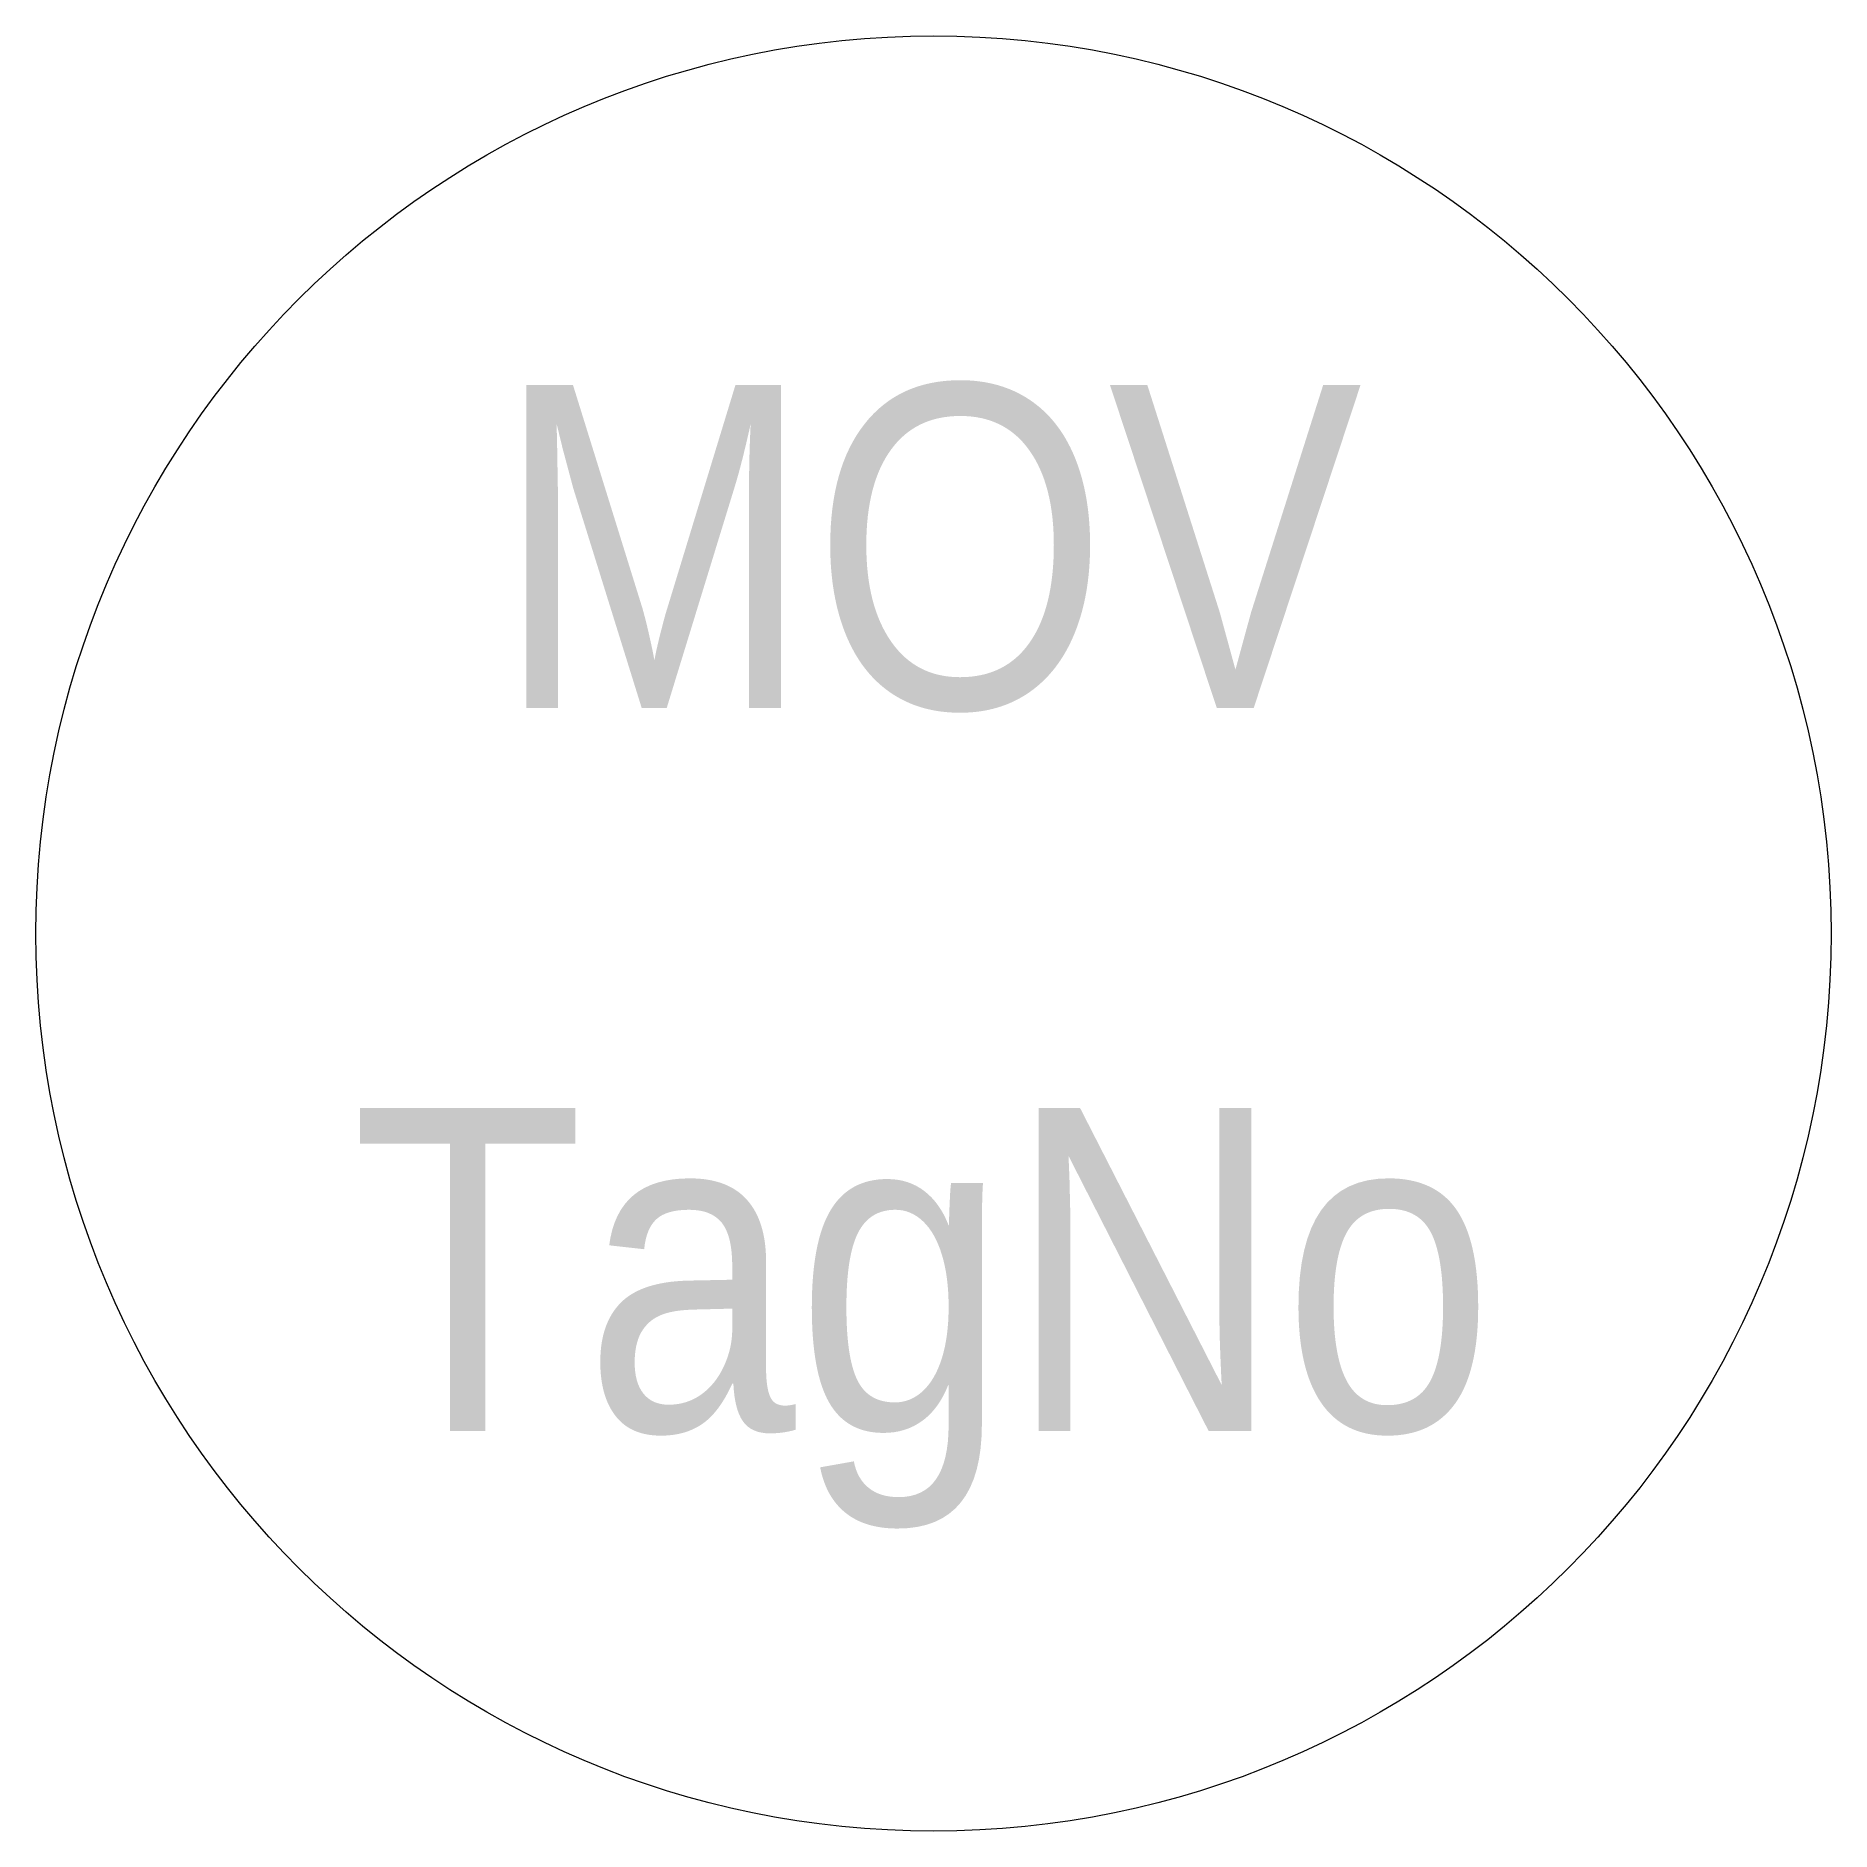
# Model space of a CAD drawing. Header units: inches. Extents: x 0 to 0.014, y 0 to 0.014.
import ezdxf

# ---------------------------------------------------------------- set-up
doc = ezdxf.new("R2010")
doc.units = ezdxf.units.IN
doc.header["$MEASUREMENT"] = 0
doc.layers.add('Level 10', color=9, linetype='Continuous', lineweight=0, true_color=0xc8c8c8)
doc.styles.add('Styledgn000', font='dgn000.shx')

msp = doc.modelspace()

# ---------------------------------------------------------------- linework, layer by layer
at = {"layer": 'Level 10', "color": 112, "linetype": 'Continuous', "lineweight": 13, "true_color": 0x00ca5c}
msp.add_circle((0.006951, 0.007035), 0.007, dxfattribs=at)

# ---------------------------------------------------------------- texts
at = {"layer": 'Level 10', "color": 9, "linetype": 'Continuous', "lineweight": 13, "true_color": 0xc8c8c8, "char_height": 0.00252, "attachment_point": 5, "line_spacing_factor": 0.8, "style": 'Styledgn000'}
for s, insert in [('{\\W0.88095;MOV}', (0.006913, 0.010035)), ('{\\W0.881;TagNo}', (0.006868, 0.004035))]:
    msp.add_mtext(s, dxfattribs=dict(at, insert=insert))

doc.saveas('drawing.dxf')
